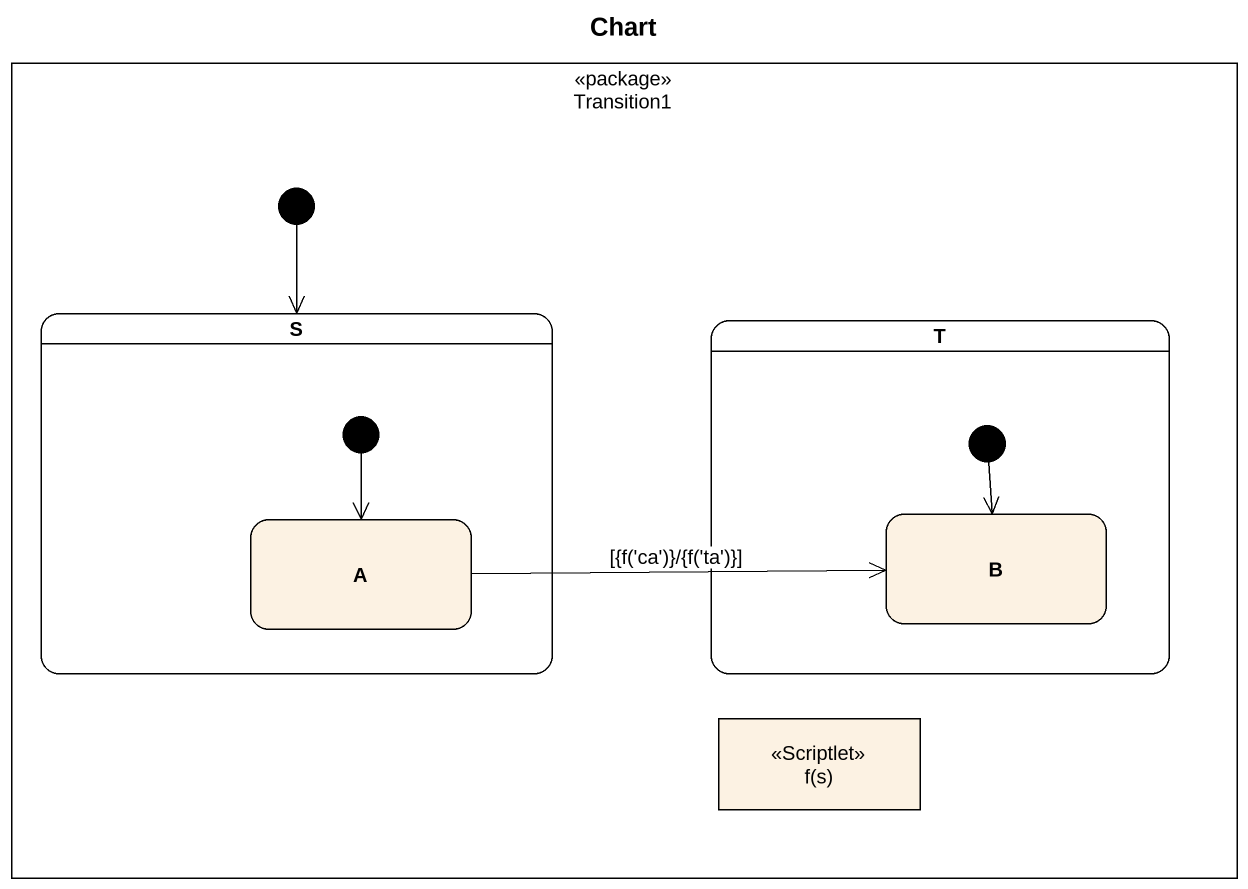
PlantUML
@startuml
title Chart
hide empty description
state Transition1 <<package>> {
  state S {
    state A
    [*] --> A
  }
  state T {
    state B
    [*] --> B
  }
  state "f(s)" as f_s <<Scriptlet>>
  [*] --> S
}
A -right-> B : [{f('ca')}/{f('ta')}]
@enduml
